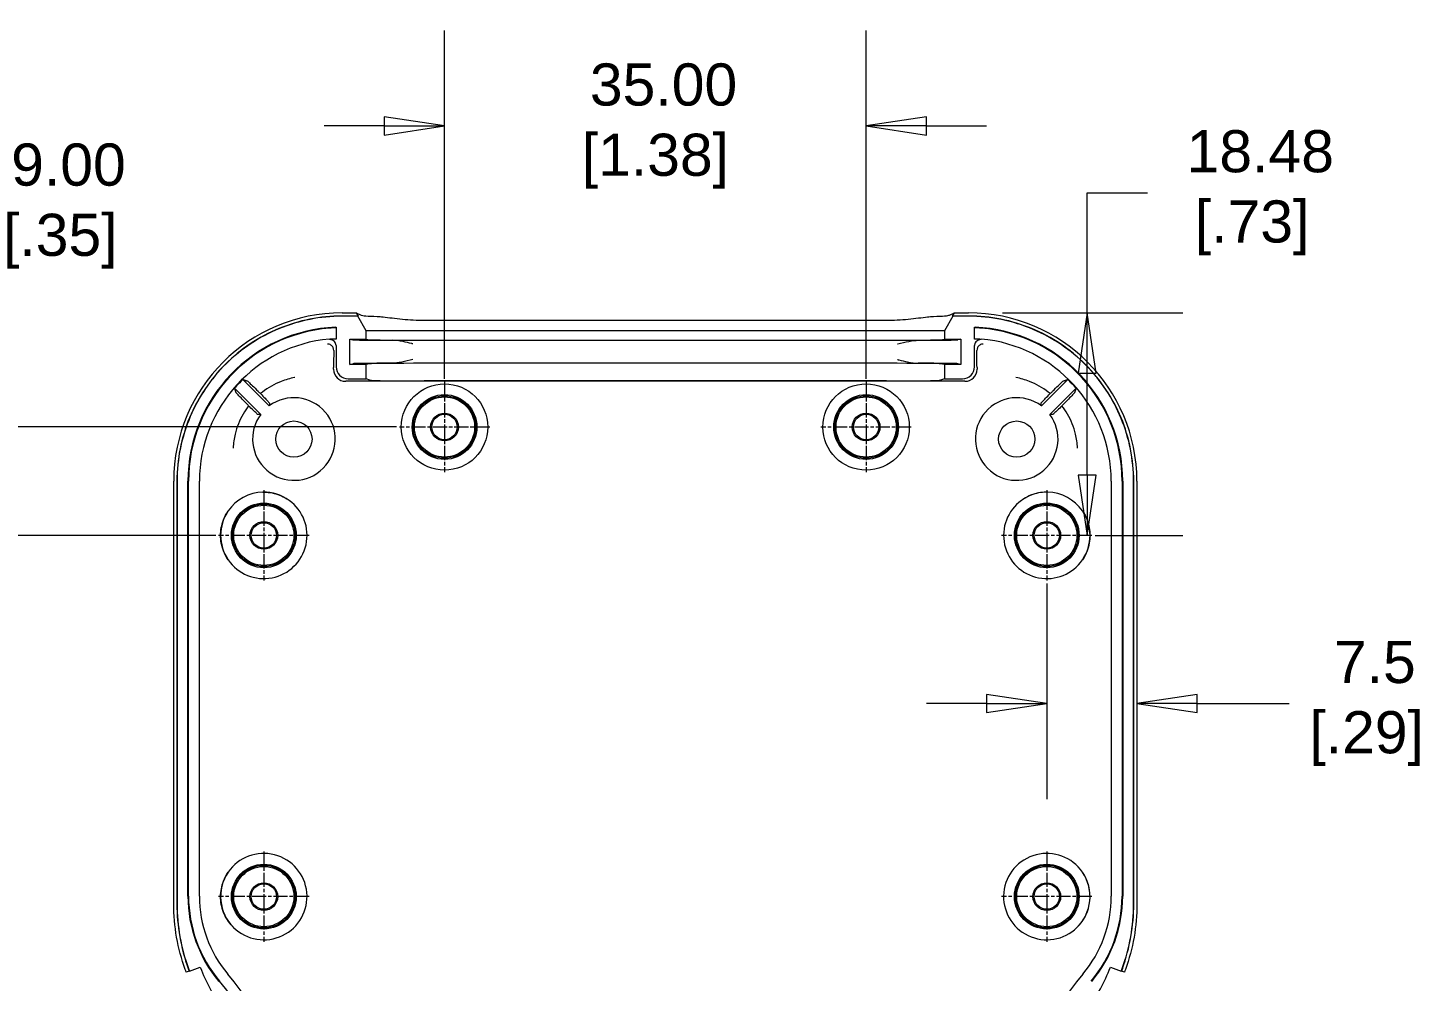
# Model space of a CAD drawing. Header units: millimetres. Extents: x 23 to 674, y 24 to 517.
# Drawn here: x 329.5 to 445.6, y 159.6 to 238.7 of the extents above; entities that cross this region are included whole.
import ezdxf

# ---------------------------------------------------------------- set-up
doc = ezdxf.new("R2010")
doc.units = ezdxf.units.MM
doc.header["$LTSCALE"] = 2.5
doc.linetypes.add('CHAIN', pattern=[0.7087, 0.4724, -0.0591, 0.1181, -0.0591])
for name, color, linetype, lineweight in [('Center Mark (ANSI)', 7, 'Continuous', 9), ('Dimension (ANSI)', 7, 'Continuous', 9), ('Visible (ANSI)', 7, 'Continuous', 9)]:
    doc.layers.add(name, color=color, linetype=linetype, lineweight=lineweight)
doc.styles.add('Small Dimension Text', font='arial.ttf')
doc.dimstyles.new('Small Dimensions', dxfattribs={"dimscale": 2.5, "dimtxt": 1.4, "dimasz": 2, "dimexe": 3.175, "dimexo": 1.6002, "dimgap": 0.8, "dimtad": 0, "dimtih": 1, "dimtoh": 1, "dimrnd": 1e-08, "dimzin": 4, "dimdsep": 46, "dimtxsty": 'Small Dimension Text', "dimblk": 'Filled-1', "dimcen": 0.09, "dimdle": 10, "dimclrd": 256, "dimclre": 256, "dimclrt": 256, "dimadec": 1, "dimazin": 0, "dimtfac": 2.177143, "dimtofl": 0, "dimtmove": 0, "dimatfit": 3, "dimfxl": 0, "dimtolj": 1, "dimtzin": 0, "dimlwd": -1, "dimlwe": -1, "dimarcsym": 0})
doc.dimstyles.new('Small Dimensions-04', dxfattribs={"dimscale": 2.5, "dimtxt": 1.4, "dimasz": 2, "dimexe": 3.175, "dimexo": 1.6002, "dimgap": 0.8, "dimtad": 0, "dimtih": 1, "dimtoh": 1, "dimrnd": 1e-08, "dimzin": 4, "dimdsep": 46, "dimtxsty": 'Small Dimension Text', "dimblk": 'Filled-1', "dimcen": 0.09, "dimdle": 10, "dimclrd": 256, "dimclre": 256, "dimclrt": 256, "dimadec": 1, "dimazin": 0, "dimtfac": 2.177143, "dimtofl": 0, "dimtmove": 0, "dimatfit": 3, "dimfxl": 0, "dimtolj": 1, "dimtzin": 0, "dimlwd": -1, "dimlwe": -1, "dimarcsym": 0})

# ---------------------------------------------------------------- blocks, each defined once
blk = doc.blocks.new('Filled-1')
at = {"color": 0}
for p, q in [((0, 0), (-1, 0.15)), ((-1, 0.15), (-1, -0.15)), ((-1, 0), (0, 0)), ((-1, -0.15), (0, 0))]:
    blk.add_line(p, q, dxfattribs=at)
at = {"color": 0, "flags": 128}
blk.add_lwpolyline([(-1, -0.15), (0, 0), (-1, 0.15), (-1, -0.15)], dxfattribs=at)
at = {"color": 0}
blk.add_solid([(-1, -0.15), (0, 0), (-1, 0.15), (-1, -0.15)], dxfattribs=at)
blk = doc.blocks.new('*D22')
at = {"layer": 'Defpoints', "color": 0, "transparency": 16777216}
for p in [(406.45, 215.06), (417.47, 215.06), (414.12, 196.58)]:
    blk.add_point(p, dxfattribs=at)
at = {"layer": 'Dimension (ANSI)', "transparency": 16777216}
for p, q in [((417.47, 215.06), (417.47, 225.04)), ((417.47, 225.04), (422.47, 225.04)), ((410.45, 215.06), (425.41, 215.06)), ((417.47, 201.58), (417.47, 210.06)), ((418.12, 196.58), (425.41, 196.58))]:
    blk.add_line(p, q, dxfattribs=at)
at = {"layer": 'Dimension (ANSI)', "transparency": 16777216, "xscale": 5, "yscale": 5, "zscale": 5}
for p, rotation in [((417.47, 215.06), 90), ((417.47, 196.58), 270)]:
    blk.add_blockref('Filled-1', p, dxfattribs=dict(at, rotation=rotation))
at = {"layer": 'Dimension (ANSI)', "transparency": 16777216, "insert": (431.16, 225.04), "char_height": 3.5, "attachment_point": 5, "style": 'Small Dimension Text'}
blk.add_mtext('\\A1; 18.48\\P[.73]', dxfattribs=at)
blk = doc.blocks.new('*D23')
at = {"layer": 'Defpoints', "color": 0, "transparency": 16777216}
for p in [(421.6, 201.07), (414.12, 196.58), (421.6, 182.62)]:
    blk.add_point(p, dxfattribs=at)
at = {"layer": 'Dimension (ANSI)', "transparency": 16777216}
for p, q in [((414.12, 192.58), (414.12, 174.68)), ((409.12, 182.62), (404.12, 182.62)), ((426.6, 182.62), (434.24, 182.62))]:
    blk.add_line(p, q, dxfattribs=at)
at = {"layer": 'Dimension (ANSI)', "transparency": 16777216, "xscale": 5, "yscale": 5, "zscale": 5}
blk.add_blockref('Filled-1', (414.12, 182.62), dxfattribs=at)
at = {"layer": 'Dimension (ANSI)', "transparency": 16777216, "xscale": 5, "yscale": 5, "zscale": 5, "rotation": 180}
blk.add_blockref('Filled-1', (421.6, 182.62), dxfattribs=at)
at = {"layer": 'Dimension (ANSI)', "transparency": 16777216, "insert": (440.67, 182.62), "char_height": 3.5, "attachment_point": 5, "style": 'Small Dimension Text'}
blk.add_mtext('\\A1; 7.5\\P[.29]', dxfattribs=at)
blk = doc.blocks.new('*D24')
at = {"layer": 'Defpoints', "color": 0, "transparency": 16777216}
for p in [(319.9, 205.58), (364.12, 205.58), (349.12, 196.58)]:
    blk.add_point(p, dxfattribs=at)
at = {"layer": 'Dimension (ANSI)', "transparency": 16777216}
for p, q in [((319.9, 210.58), (319.9, 223.93)), ((319.9, 223.93), (324.9, 223.93)), ((360.12, 205.58), (311.96, 205.58)), ((345.12, 196.58), (311.96, 196.58)), ((319.9, 191.58), (319.9, 186.58))]:
    blk.add_line(p, q, dxfattribs=at)
at = {"layer": 'Dimension (ANSI)', "transparency": 16777216, "xscale": 5, "yscale": 5, "zscale": 5}
for p, rotation in [((319.9, 205.58), 270), ((319.9, 196.58), 90)]:
    blk.add_blockref('Filled-1', p, dxfattribs=dict(at, rotation=rotation))
at = {"layer": 'Dimension (ANSI)', "transparency": 16777216, "insert": (332.22, 223.93), "char_height": 3.5, "attachment_point": 5, "style": 'Small Dimension Text'}
blk.add_mtext('\\A1; 9.00\\P[.35]', dxfattribs=at)
blk = doc.blocks.new('*D25')
at = {"layer": 'Defpoints', "color": 0, "transparency": 16777216}
for p in [(399.12, 230.58), (364.12, 205.58), (399.12, 205.58)]:
    blk.add_point(p, dxfattribs=at)
at = {"layer": 'Dimension (ANSI)', "transparency": 16777216}
for p, q in [((364.12, 209.58), (364.12, 238.52)), ((399.12, 209.58), (399.12, 238.52)), ((359.12, 230.58), (354.12, 230.58)), ((404.12, 230.58), (409.12, 230.58))]:
    blk.add_line(p, q, dxfattribs=at)
at = {"layer": 'Dimension (ANSI)', "transparency": 16777216, "xscale": 5, "yscale": 5, "zscale": 5}
blk.add_blockref('Filled-1', (364.12, 230.58), dxfattribs=at)
at = {"layer": 'Dimension (ANSI)', "transparency": 16777216, "xscale": 5, "yscale": 5, "zscale": 5, "rotation": 180}
blk.add_blockref('Filled-1', (399.12, 230.58), dxfattribs=at)
at = {"layer": 'Dimension (ANSI)', "transparency": 16777216, "insert": (381.62, 230.58), "char_height": 3.5, "attachment_point": 5, "style": 'Small Dimension Text'}
blk.add_mtext('\\A1; 35.00\\P[1.38]', dxfattribs=at)

msp = doc.modelspace()

# ---------------------------------------------------------------- linework, layer by layer
at = {"layer": 'Center Mark (ANSI)', "linetype": 'CHAIN'}
for p, q in [((364.1167, 209.3297), (364.1167, 201.8297)), ((399.1167, 209.3297), (399.1167, 201.8297)), ((367.8667, 205.5797), (360.3667, 205.5797)), ((402.8667, 205.5797), (395.3667, 205.5797)), ((349.1167, 200.3297), (349.1167, 192.8297)), ((414.1167, 200.3297), (414.1167, 192.8297)), ((352.8667, 196.5797), (345.3667, 196.5797)), ((417.8667, 196.5797), (410.3667, 196.5797)), ((349.1167, 170.3297), (349.1167, 162.8297)), ((414.1167, 170.3297), (414.1167, 162.8297)), ((352.8667, 166.5797), (345.3667, 166.5797)), ((417.8667, 166.5797), (410.3667, 166.5797))]:
    msp.add_line(p, q, dxfattribs=at)
at = {"layer": 'Visible (ANSI)'}
for p, q in [((356.9391, 214.7971), (355.6082, 214.7971)), ((356.9229, 214.7797), (355.6082, 214.7797)), ((355.6257, 215.0622), (356.7858, 215.0622)), ((356.7858, 215.0622), (356.9391, 214.7971)), ((356.7858, 215.0622), (357.1869, 214.8693)), ((356.9391, 214.7971), (356.9229, 214.7797)), ((357.6167, 213.5797), (356.9229, 214.7797)), ((406.3105, 214.7797), (405.6167, 213.5797)), ((406.0466, 214.8693), (406.4476, 215.0622)), ((406.2944, 214.7971), (406.4476, 215.0622)), ((406.3105, 214.7797), (406.2944, 214.7971)), ((407.6252, 214.7971), (406.2944, 214.7971)), ((407.6252, 214.7797), (406.3105, 214.7797)), ((406.4476, 215.0622), (407.6078, 215.0622)), ((355.0743, 213.8682), (355.1167, 213.87)), ((355.0755, 213.8407), (355.1167, 213.87)), ((355.1167, 213.87), (355.1167, 212.8691)), ((357.9304, 213.5797), (357.6167, 213.5797)), ((357.6167, 212.8797), (357.6167, 213.5797)), ((362.4242, 213.5797), (357.9304, 213.5797)), ((362.4242, 214.446), (400.8092, 214.446)), ((400.8092, 213.5797), (362.4242, 213.5797)), ((405.303, 213.5797), (400.8092, 213.5797)), ((405.6167, 213.5797), (405.303, 213.5797)), ((405.6167, 213.5797), (405.6167, 212.8797)), ((408.1167, 212.8691), (408.1167, 213.87)), ((408.1167, 213.87), (408.1591, 213.8682)), ((408.1167, 213.87), (408.1579, 213.8407)), ((356.2667, 210.7797), (356.2667, 212.8797)), ((356.2667, 212.8797), (357.6167, 212.8797)), ((356.2667, 212.8797), (356.5015, 212.821)), ((357.6167, 212.8797), (357.9304, 212.8274)), ((362.4242, 212.7902), (400.8092, 212.7902)), ((405.303, 212.8274), (405.6167, 212.8797)), ((405.6167, 212.8797), (406.9667, 212.8797)), ((406.9667, 212.8797), (406.7319, 212.821)), ((406.9667, 212.8797), (406.9667, 210.7797)), ((355.1167, 212.3353), (355.1167, 210.5795)), ((408.1167, 210.5795), (408.1167, 212.3353)), ((354.9116, 210.3744), (354.9116, 210.5116)), ((356.2667, 210.7797), (356.5015, 210.8383)), ((357.6167, 210.7797), (356.2667, 210.7797)), ((357.9304, 210.8319), (357.6167, 210.7797)), ((357.6167, 209.5797), (357.6167, 210.7797)), ((400.8092, 210.8691), (362.4242, 210.8691)), ((405.6167, 210.7797), (405.303, 210.8319)), ((405.6167, 210.7797), (405.6167, 209.5797)), ((406.9667, 210.7797), (405.6167, 210.7797)), ((406.9667, 210.7797), (406.7319, 210.8383)), ((408.3218, 210.5116), (408.3218, 210.3744)), ((349.5706, 207.3329), (347.3771, 209.5264)), ((407.322, 209.3746), (355.9115, 209.3746)), ((356.1166, 209.5797), (357.6167, 209.5797)), ((357.9304, 209.4752), (357.6167, 209.5797)), ((400.8092, 209.4008), (362.4242, 209.4008)), ((405.6167, 209.5797), (405.303, 209.4752)), ((405.6167, 209.5797), (407.1169, 209.5797)), ((413.6629, 207.3329), (415.8564, 209.5264)), ((346.6912, 208.7981), (348.8635, 206.6258)), ((416.5423, 208.7981), (414.37, 206.6258)), ((341.6342, 165.9766), (341.6342, 201.0707)), ((341.8993, 201.0882), (341.8993, 165.9709)), ((341.9167, 201.0882), (341.9167, 165.9709)), ((342.8167, 166.606), (342.8167, 201.0797)), ((342.8656, 166.606), (342.8656, 201.0797)), ((343.7678, 166.606), (343.7678, 201.0797)), ((419.4656, 201.0797), (419.4656, 166.606)), ((420.3678, 201.0797), (420.3678, 166.606)), ((420.4167, 201.0797), (420.4167, 166.606)), ((421.3167, 165.9709), (421.3167, 201.0882)), ((421.3342, 165.9709), (421.3342, 201.0882)), ((421.5993, 201.0707), (421.5993, 165.9766)), ((342.9239, 160.3856), (342.6771, 160.2962)), ((342.8434, 160.6073), (342.9239, 160.3856)), ((342.8598, 160.6133), (342.9433, 160.3834)), ((342.9433, 160.3834), (342.9239, 160.3856)), ((342.9433, 160.3834), (343.8389, 160.7079)), ((419.3945, 160.7079), (420.2902, 160.3834)), ((420.2902, 160.3834), (420.3737, 160.6133)), ((420.3095, 160.3856), (420.2902, 160.3834)), ((420.3901, 160.6073), (420.3095, 160.3856)), ((420.5563, 160.2962), (420.3095, 160.3856))]:
    msp.add_line(p, q, dxfattribs=at)
for centre, radius in [((364.1167, 205.5797), 3.5873), ((399.1167, 205.5797), 3.5873), ((364.1167, 205.5797), 2.6853), ((364.1167, 205.5797), 2.596), ((364.1167, 205.5797), 2.5), ((399.1167, 205.5797), 2.6853), ((399.1167, 205.5797), 2.596), ((399.1167, 205.5797), 2.5), ((364.1167, 205.5797), 1.15), ((364.1167, 205.5797), 1.054), ((399.1167, 205.5797), 1.15), ((399.1167, 205.5797), 1.054), ((351.6167, 204.5797), 1.5), ((411.6167, 204.5797), 1.5), ((349.1167, 196.5797), 2.6853), ((349.1167, 196.5797), 2.596), ((349.1167, 196.5797), 2.5), ((414.1167, 196.5797), 2.6853), ((414.1167, 196.5797), 2.596), ((414.1167, 196.5797), 2.5), ((349.1167, 196.5797), 1.15), ((349.1167, 196.5797), 1.054), ((414.1167, 196.5797), 1.15), ((414.1167, 196.5797), 1.054), ((349.1167, 166.5797), 2.6853), ((349.1167, 166.5797), 2.596), ((349.1167, 166.5797), 2.5), ((414.1167, 166.5797), 2.6853), ((414.1167, 166.5797), 2.596), ((414.1167, 166.5797), 2.5), ((349.1167, 166.5797), 1.15), ((349.1167, 166.5797), 1.054), ((414.1167, 166.5797), 1.15), ((414.1167, 166.5797), 1.054)]:
    msp.add_circle(centre, radius, dxfattribs=at)
for centre, radius, start, end in [((355.6167, 201.0797), 12.8, 92.428515, 180), ((355.6167, 201.0797), 12.7511, 94.713734, 180), ((407.6167, 201.0797), 12.8, 0, 87.571486), ((407.6167, 201.0797), 12.7511, 0, 85.286266), ((355.6167, 201.0797), 11.8489, 95.073564, 180), ((355.6167, 201.0797), 11.8, 92.428514, 95.075765), ((407.6167, 201.0797), 11.8, 84.924235, 87.571486), ((407.6167, 201.0797), 11.8489, 0, 84.926436), ((355.6167, 201.0797), 11.8, 134.288899, 139.148115), ((407.6167, 201.0797), 11.8, 40.851885, 45.711101), ((351.6167, 204.5797), 3.4303, 143.38124, 126.61876), ((411.6167, 204.5797), 3.4303, 53.38124, 36.61876), ((349.1167, 196.5797), 3.5873, 91.188689, 145.554627), ((349.1167, 196.5797), 3.5873, 54.103261, 91.188689), ((414.1167, 196.5797), 3.5873, 88.811311, 125.896739), ((414.1167, 196.5797), 3.5873, 34.445373, 88.811311), ((349.1167, 196.5797), 3.5873, 145.554627, 214.445373), ((349.1167, 196.5797), 3.5873, 214.445373, 54.103261), ((414.1167, 196.5797), 3.5873, 125.896739, 325.554627), ((414.1167, 196.5797), 3.5873, 325.554627, 34.445373), ((349.1167, 166.5797), 3.5873, 225.689399, 145.554627), ((414.1167, 166.5797), 3.5873, 34.445373, 314.310614), ((349.1167, 166.5797), 3.5873, 145.554627, 225.689399), ((414.1167, 166.5797), 3.5873, 314.310614, 34.445373), ((353.8167, 166.606), 11, 180, 220.007265), ((353.8167, 166.606), 10.9511, 180, 220.007265), ((353.8167, 166.606), 10.0489, 180, 220.007264), ((409.4167, 166.606), 10.0489, 319.992739, 0), ((409.4167, 166.606), 10.9511, 319.992739, 0), ((409.4167, 166.606), 11, 319.992739, 0), ((357.5265, 165.928), 14.6492, 200.875647, 216.318772), ((405.7069, 165.928), 14.6492, 323.681228, 339.124353), ((321.4335, 139.4262), 31.3267, 353.345188, 40.007264), ((321.4335, 139.4262), 32.2289, 353.345188, 40.007264), ((441.7999, 139.4262), 32.2289, 139.992739, 186.654808)]:
    msp.add_arc(centre, radius, start, end, dxfattribs=at)
for centre, major_axis, ratio, start_param, end_param in [((355.6427, 201.0537), (-9.9116, 9.9116), 0.99878277, 5.49839613, 7.06797448), ((362.4242, 214.8826), (-5.2512, 0), 0.03492787, 0.07248451, 0.73713522), ((400.8092, 214.8826), (-5.2512, 0), 0.03492787, 2.40445744, 3.06910815), ((407.5907, 201.0537), (9.9116, 9.9116), 0.99878277, 5.49839613, 7.06797448), ((371.3557, 201.0797), (-23.6205, 0), 0.74565879, 5.47282949, 5.47325783), ((391.8777, 201.0797), (-23.6205, 0), 0.74565879, 3.95152013, 3.95194847), ((341.8747, 201.0797), (-20.6235, 0), 0.74565879, 4.01517563, 4.01824167), ((361.4985, 212.8225), (5, 0), 0.00872687, 3.17649925, 4.3657609), ((362.4242, 212.8295), (4.5, 0), 0.00872687, 3.19395253, 4.71238898), ((400.8092, 212.8295), (4.5, 0), 0.00872687, 4.71238898, 6.23082543), ((401.7349, 212.8225), (5, 0), 0.00872687, 5.05901707, 6.24827871), ((421.3588, 201.0797), (-20.6235, 0), 0.74565879, 5.40653629, 5.40960233), ((355.9118, 210.3747), (-0.7073, -0.7073), 0.99969546, 5.49793944, 7.06843118), ((356.1169, 210.5798), (-0.7073, -0.7073), 0.99969546, 5.49793944, 7.06843118), ((361.4985, 210.8368), (-5, 0), 0.00872687, 5.05901707, 6.24827871), ((362.4242, 210.8298), (-4.5, 0), 0.00872687, 4.71238898, 6.23082543), ((400.8092, 210.8298), (-4.5, 0), 0.00872687, 3.19395253, 4.71238898), ((401.7349, 210.8368), (-5, 0), 0.00872687, 3.17649925, 4.3657609), ((407.1166, 210.5798), (0.7073, -0.7073), 0.99969546, 5.49793944, 7.06843118), ((407.3217, 210.3747), (0.7073, -0.7073), 0.99969546, 5.49793944, 7.06843118), ((362.4242, 209.4793), (4.5, 0), 0.01745506, 3.19395253, 4.71238898), ((400.8092, 209.4793), (4.5, 0), 0.01745506, 4.71238898, 6.23082543)]:
    msp.add_ellipse(centre, major_axis=major_axis, ratio=ratio, start_param=start_param, end_param=end_param, dxfattribs=at)
for points, degree in [([(355.6082, 214.7971), (353.8129, 214.797), (350.2239, 214.0835), (345.6611, 211.0353), (342.6128, 206.4725), (341.8994, 202.8835), (341.8993, 201.0882)], 3), ([(421.3342, 201.0882), (421.3341, 202.8835), (420.6205, 206.4725), (417.5723, 211.0352), (413.0096, 214.0836), (409.4206, 214.797), (407.6252, 214.7971)], 3), ([(348.8635, 206.6258), (348.7479, 206.6173), (348.6295, 206.6061)], 2), ([(349.5903, 207.5669), (349.579, 207.4485), (349.5706, 207.3329)], 2), ([(413.6629, 207.3329), (413.6544, 207.4485), (413.6432, 207.5669)], 2), ([(414.6039, 206.6061), (414.4856, 206.6173), (414.37, 206.6258)], 2), ([(341.8993, 165.9709), (341.8993, 164.1428), (342.2199, 162.3236), (342.8434, 160.6073)], 3), ([(420.3901, 160.6073), (421.0136, 162.3236), (421.3341, 164.1428), (421.3342, 165.9709)], 3)]:
    msp.add_open_spline(points, degree=degree, dxfattribs=at)
for points, knots in [([(355.6082, 214.7797), (353.8235, 214.7797), (352.056, 214.4312), (348.7561, 213.0763), (347.2553, 212.0837), (344.719, 209.5792), (343.7079, 208.0916), (342.6503, 205.6062), (342.3765, 204.7263), (342.0092, 202.9247), (341.9167, 202.0076), (341.9167, 201.0882)], [0, 0, 0, 0, 0.5353996, 0.5353996, 1.07017067, 1.07017067, 1.60474415, 1.60474415, 1.88051252, 1.88051252, 2.1563447, 2.1563447, 2.1563447, 2.1563447]), ([(358.5363, 214.7593), (358.6898, 214.7534), (358.8561, 214.7394), (359.477, 214.6764), (360.0317, 214.5989), (361.2139, 214.4821), (361.8417, 214.446), (362.4242, 214.446)], [-0.413884446, -0.413884446, -0.413884446, -0.413884446, -0.349527762, -0.349527762, -0.174763881, -0.174763881, 0, 0, 0, 0]), ([(400.8092, 214.446), (401.3917, 214.446), (402.0196, 214.4821), (403.2018, 214.5989), (403.7564, 214.6764), (404.3773, 214.7394), (404.5436, 214.7534), (404.6971, 214.7593)], [0, 0, 0, 0, 0.174763881, 0.174763881, 0.349527762, 0.349527762, 0.413884447, 0.413884447, 0.413884447, 0.413884447]), ([(421.3167, 201.0882), (421.3167, 202.8729), (420.9682, 204.6404), (419.6134, 207.9403), (418.6208, 209.4411), (416.1163, 211.9773), (414.6287, 212.9884), (412.1433, 214.0461), (411.2634, 214.3199), (409.4618, 214.6872), (408.5447, 214.7797), (407.6252, 214.7797)], [0, 0, 0, 0, 0.5353996, 0.5353996, 1.07017067, 1.07017067, 1.60474415, 1.60474415, 1.88051252, 1.88051252, 2.1563447, 2.1563447, 2.1563447, 2.1563447]), ([(355.0682, 213.8355), (355.0653, 213.8335), (355.0529, 213.831), (355.0058, 213.8248), (354.9675, 213.821), (354.879, 213.8131), (354.8229, 213.8084), (354.6999, 213.7984), (354.633, 213.7929), (354.5698, 213.7877), (354.5693, 213.7877), (354.5689, 213.7876)], [0.1538451338, 0.1538451338, 0.1538451338, 0.1538451338, 0.1700057654, 0.1700057654, 0.1888370376, 0.1888370376, 0.2077138508, 0.2077138508, 0.226590664, 0.226590664, 0.2267343656, 0.2267343656, 0.2267343656, 0.2267343656]), ([(408.6646, 213.7876), (408.6641, 213.7877), (408.6636, 213.7877), (408.6004, 213.7929), (408.5336, 213.7984), (408.4105, 213.8084), (408.3544, 213.8131), (408.2659, 213.821), (408.2276, 213.8248), (408.1805, 213.831), (408.1681, 213.8335), (408.1653, 213.8355)], [0.0752516212, 0.0752516212, 0.0752516212, 0.0752516212, 0.0753953227, 0.0753953227, 0.094272136, 0.094272136, 0.1131489492, 0.1131489492, 0.1319802213, 0.1319802213, 0.148140853, 0.148140853, 0.148140853, 0.148140853]), ([(354.9217, 211.924), (354.9232, 212.0103), (354.9043, 212.0957), (354.8251, 212.2599), (354.7616, 212.3332), (354.5942, 212.4462), (354.4928, 212.4741), (354.3942, 212.4712), (354.3932, 212.4712), (354.3921, 212.4711)], [0, 0, 0, 0, 0.036433702, 0.036433702, 0.077628753, 0.077628753, 0.125293293, 0.125293293, 0.125794873, 0.125794873, 0.125794873, 0.125794873]), ([(354.5689, 212.8821), (354.6311, 212.8877), (354.6976, 212.8926), (354.8205, 212.8997), (354.877, 212.902), (354.9661, 212.9041), (355.0048, 212.9042), (355.0527, 212.9025), (355.0653, 212.9011), (355.0682, 212.8993)], [0.2267433944, 0.2267433944, 0.2267433944, 0.2267433944, 0.2454742758, 0.2454742758, 0.2643603199, 0.2643603199, 0.2832183965, 0.2832183965, 0.2995592248, 0.2995592248, 0.2995592248, 0.2995592248]), ([(355.1167, 212.3353), (355.1167, 212.4005), (355.104, 212.4651), (355.0545, 212.5856), (355.0183, 212.6404), (354.9268, 212.7331), (354.8725, 212.77), (354.7749, 212.8115), (354.7354, 212.8228), (354.6546, 212.8356), (354.6135, 212.837), (354.5727, 212.8334)], [0, 0, 0, 0, 0.01955259, 0.01955259, 0.0390881137, 0.0390881137, 0.0586094236, 0.0586094236, 0.0708887071, 0.0708887071, 0.0831693915, 0.0831693915, 0.0831693915, 0.0831693915]), ([(361.4985, 212.4815), (361.4952, 212.4823), (361.4918, 212.4831), (361.4584, 212.4913), (361.4282, 212.4987), (361.1547, 212.5655), (360.9114, 212.6241), (360.3349, 212.7409), (360.0442, 212.7807), (359.7999, 212.7815)], [-0.141679927, -0.141679927, -0.141679927, -0.141679927, -0.140913127, -0.140913127, -0.133969034, -0.133969034, -0.077929581, -0.077929581, 0, 0, 0, 0]), ([(401.7349, 212.4815), (401.7383, 212.4823), (401.7416, 212.4831), (402.054, 212.5596), (402.3629, 212.6356), (402.9602, 212.7491), (403.2159, 212.7808), (403.4336, 212.7815)], [-0.142391949, -0.142391949, -0.142391949, -0.142391949, -0.141617266, -0.141617266, -0.069438171, -0.069438171, 0, 0, 0, 0]), ([(408.6607, 212.8334), (408.5959, 212.8392), (408.5305, 212.8322), (408.4062, 212.7936), (408.3485, 212.7624), (408.2481, 212.6795), (408.2065, 212.6287), (408.1565, 212.5351), (408.1417, 212.4967), (408.1218, 212.4172), (408.1167, 212.3763), (408.1167, 212.3353)], [0, 0, 0, 0, 0.0195265899, 0.0195265899, 0.0390440241, 0.0390440241, 0.0585653625, 0.0585653625, 0.0708654562, 0.0708654562, 0.0831679357, 0.0831679357, 0.0831679357, 0.0831679357]), ([(408.1653, 212.8993), (408.1682, 212.9011), (408.1808, 212.9025), (408.2287, 212.9042), (408.2673, 212.9041), (408.3565, 212.902), (408.4129, 212.8997), (408.5359, 212.8926), (408.6023, 212.8877), (408.6646, 212.8821)], [0.3045937213, 0.3045937213, 0.3045937213, 0.3045937213, 0.3209345496, 0.3209345496, 0.3397926262, 0.3397926262, 0.3586786703, 0.3586786703, 0.3774095517, 0.3774095517, 0.3774095517, 0.3774095517]), ([(408.8413, 212.4711), (408.8403, 212.4712), (408.8393, 212.4712), (408.7406, 212.4741), (408.6393, 212.4462), (408.4718, 212.3332), (408.4083, 212.2599), (408.3292, 212.0957), (408.3102, 212.0103), (408.3117, 211.924)], [-0.000699489, -0.000699489, -0.000699489, -0.000699489, 0, 0, 0.066471582, 0.066471582, 0.123921002, 0.123921002, 0.174730385, 0.174730385, 0.174730385, 0.174730385]), ([(354.9217, 211.924), (354.9187, 211.7495), (354.9159, 211.5055), (354.9126, 211.0509), (354.9116, 210.7593), (354.9116, 210.5116)], [0.149064854, 0.149064854, 0.149064854, 0.149064854, 0.222359848, 0.222359848, 0.296665172, 0.296665172, 0.296665172, 0.296665172]), ([(408.3218, 210.5116), (408.3218, 210.7593), (408.3208, 211.0509), (408.3175, 211.5055), (408.3147, 211.7495), (408.3117, 211.924)], [-0.296665172, -0.296665172, -0.296665172, -0.296665172, -0.222359848, -0.222359848, -0.149064854, -0.149064854, -0.149064854, -0.149064854]), ([(361.4985, 211.1779), (361.4952, 211.177), (361.4919, 211.1762), (361.1794, 211.0997), (360.8706, 211.0238), (360.2733, 210.9102), (360.0176, 210.8786), (359.7999, 210.8779)], [-0.142391949, -0.142391949, -0.142391949, -0.142391949, -0.141617266, -0.141617266, -0.069438171, -0.069438171, 0, 0, 0, 0]), ([(401.7349, 211.1779), (401.7383, 211.177), (401.7416, 211.1762), (401.7751, 211.168), (401.8052, 211.1606), (402.0787, 211.0938), (402.3221, 211.0352), (402.8986, 210.9184), (403.1893, 210.8786), (403.4336, 210.8779)], [-0.141679927, -0.141679927, -0.141679927, -0.141679927, -0.140913127, -0.140913127, -0.133969034, -0.133969034, -0.077929581, -0.077929581, 0, 0, 0, 0]), ([(347.7432, 209.4027), (347.7518, 209.3998), (347.7956, 209.3623), (347.9285, 209.2402), (348.0481, 209.1267), (348.2994, 208.8839), (348.4758, 208.7117), (348.6997, 208.491), (348.767, 208.4245), (348.8366, 208.3554)], [0.006875493, 0.006875493, 0.006875493, 0.006875493, 0.074052186, 0.074052186, 0.148134831, 0.148134831, 0.222239224, 0.222239224, 0.250195403, 0.250195403, 0.250195403, 0.250195403]), ([(351.6991, 209.6885), (351.6915, 209.687), (351.684, 209.6856), (351.2953, 209.6097), (350.9212, 209.5019), (350.0001, 209.1438), (349.4745, 208.8495), (348.9437, 208.442), (348.8898, 208.3992), (348.8366, 208.3554)], [-0.839947623, -0.839947623, -0.839947623, -0.839947623, -0.837652792, -0.837652792, -0.721115754, -0.721115754, -0.541119798, -0.541119798, -0.520450941, -0.520450941, -0.520450941, -0.520450941]), ([(414.3968, 208.3554), (414.3436, 208.3992), (414.2897, 208.442), (413.759, 208.8495), (413.2333, 209.1438), (412.3122, 209.5019), (411.9382, 209.6097), (411.5494, 209.6856), (411.5419, 209.687), (411.5344, 209.6885)], [-0.31720185, -0.31720185, -0.31720185, -0.31720185, -0.296532994, -0.296532994, -0.116537038, -0.116537038, 0, 0, 0.002294831, 0.002294831, 0.002294831, 0.002294831]), ([(414.3968, 208.3554), (414.4665, 208.4245), (414.5338, 208.491), (414.7577, 208.7117), (414.934, 208.8839), (415.1854, 209.1267), (415.3049, 209.2402), (415.4378, 209.3623), (415.4816, 209.3998), (415.4902, 209.4027)], [0.93500986, 0.93500986, 0.93500986, 0.93500986, 0.962966039, 0.962966039, 1.037070432, 1.037070432, 1.111153076, 1.111153076, 1.17832977, 1.17832977, 1.17832977, 1.17832977]), ([(347.8575, 207.3434), (347.7945, 207.4069), (347.734, 207.4682), (347.5175, 207.6878), (347.3443, 207.8651), (347.1005, 208.1176), (346.9865, 208.2376), (346.8638, 208.371), (346.8262, 208.415), (346.8231, 208.4238)], [0.940301542, 0.940301542, 0.940301542, 0.940301542, 0.96596001, 0.96596001, 1.040366449, 1.040366449, 1.114534744, 1.114534744, 1.181615149, 1.181615149, 1.181615149, 1.181615149]), ([(348.8366, 208.3554), (348.8754, 208.3163), (348.9126, 208.2786), (349.0687, 208.1202), (349.1995, 207.9864), (349.3832, 207.7962), (349.4689, 207.7059), (349.5628, 207.6038), (349.5907, 207.5709), (349.5903, 207.5669)], [0.263451862, 0.263451862, 0.263451862, 0.263451862, 0.279475718, 0.279475718, 0.335589303, 0.335589303, 0.391267052, 0.391267052, 0.443931975, 0.443931975, 0.443931975, 0.443931975]), ([(413.6432, 207.5669), (413.6428, 207.5709), (413.6706, 207.6038), (413.7645, 207.7059), (413.8502, 207.7962), (414.0339, 207.9864), (414.1647, 208.1202), (414.3208, 208.2786), (414.3581, 208.3163), (414.3968, 208.3554)], [0.448984126, 0.448984126, 0.448984126, 0.448984126, 0.501649048, 0.501649048, 0.557326797, 0.557326797, 0.613440382, 0.613440382, 0.629464238, 0.629464238, 0.629464238, 0.629464238]), ([(416.4104, 208.4238), (416.4073, 208.415), (416.3696, 208.371), (416.2469, 208.2376), (416.133, 208.1176), (415.8891, 207.8651), (415.7159, 207.6878), (415.4995, 207.4682), (415.4389, 207.4069), (415.376, 207.3434)], [0.006875568, 0.006875568, 0.006875568, 0.006875568, 0.073955974, 0.073955974, 0.148124269, 0.148124269, 0.222530708, 0.222530708, 0.248189176, 0.248189176, 0.248189176, 0.248189176]), ([(347.8575, 207.3434), (347.6898, 207.125), (347.5368, 206.8956), (347.1003, 206.1362), (346.8784, 205.5761), (346.6457, 204.6156), (346.5885, 204.2306), (346.5649, 203.8352), (346.5645, 203.8275), (346.5641, 203.8199)], [-0.37923036, -0.37923036, -0.37923036, -0.37923036, -0.296532994, -0.296532994, -0.116537038, -0.116537038, 0, 0, 0.002294831, 0.002294831, 0.002294831, 0.002294831]), ([(348.6295, 206.6061), (348.6255, 206.6057), (348.5926, 206.6336), (348.4905, 206.7275), (348.4002, 206.8132), (348.21, 206.9969), (348.0762, 207.1277), (347.9228, 207.2788), (347.8907, 207.3105), (347.8575, 207.3434)], [0.448984126, 0.448984126, 0.448984126, 0.448984126, 0.501649048, 0.501649048, 0.557326797, 0.557326797, 0.613440382, 0.613440382, 0.627197978, 0.627197978, 0.627197978, 0.627197978]), ([(415.376, 207.3434), (415.3427, 207.3105), (415.3106, 207.2788), (415.1573, 207.1277), (415.0234, 206.9969), (414.8333, 206.8132), (414.743, 206.7275), (414.6409, 206.6336), (414.6079, 206.6057), (414.6039, 206.6061)], [0.265718122, 0.265718122, 0.265718122, 0.265718122, 0.279475718, 0.279475718, 0.335589303, 0.335589303, 0.391267052, 0.391267052, 0.443931975, 0.443931975, 0.443931975, 0.443931975]), ([(416.6694, 203.8199), (416.6689, 203.8275), (416.6685, 203.8352), (416.6449, 204.2306), (416.5878, 204.6156), (416.3551, 205.5761), (416.1332, 206.1362), (415.6966, 206.8956), (415.5437, 207.125), (415.376, 207.3434)], [-0.839947623, -0.839947623, -0.839947623, -0.839947623, -0.837652792, -0.837652792, -0.721115754, -0.721115754, -0.541119798, -0.541119798, -0.458422432, -0.458422432, -0.458422432, -0.458422432]), ([(349.0423, 200.1662), (349.0713, 200.1668), (349.1005, 200.167), (349.3577, 200.1662), (349.5854, 200.144), (350.021, 200.0582), (350.2235, 199.9992), (350.6332, 199.839), (350.8318, 199.7384), (351.0889, 199.5773), (351.1556, 199.5323), (351.22, 199.4856)], [-0.283567223, -0.283567223, -0.283567223, -0.283567223, -0.276577198, -0.276577198, -0.22235381, -0.22235381, -0.172599717, -0.172599717, -0.119739309, -0.119739309, -0.100427374, -0.100427374, -0.100427374, -0.100427374]), ([(414.1911, 200.1662), (414.1621, 200.1668), (414.133, 200.167), (413.8757, 200.1662), (413.6481, 200.144), (413.2124, 200.0582), (413.0099, 199.9992), (412.6003, 199.839), (412.4016, 199.7384), (412.1445, 199.5773), (412.0779, 199.5323), (412.0134, 199.4856)], [-0.283567223, -0.283567223, -0.283567223, -0.283567223, -0.276577198, -0.276577198, -0.22235381, -0.22235381, -0.172599717, -0.172599717, -0.119739309, -0.119739309, -0.100427374, -0.100427374, -0.100427374, -0.100427374]), ([(346.1584, 194.5506), (346.0005, 194.7808), (345.8659, 195.0355), (345.6056, 195.7161), (345.5277, 196.1614), (345.5277, 196.998), (345.6056, 197.4432), (345.8659, 198.1239), (346.0005, 198.3785), (346.1584, 198.6087)], [0.346342007, 0.346342007, 0.346342007, 0.346342007, 0.427380333, 0.427380333, 0.552867142, 0.552867142, 0.67835395, 0.67835395, 0.759392276, 0.759392276, 0.759392276, 0.759392276]), ([(417.075, 198.6087), (417.232, 198.3798), (417.366, 198.1268), (417.6272, 197.4466), (417.7058, 196.9997), (417.7058, 196.1597), (417.6272, 195.7127), (417.366, 195.0325), (417.232, 194.7795), (417.075, 194.5506)], [1.467176424, 1.467176424, 1.467176424, 1.467176424, 1.54774656, 1.54774656, 1.673750488, 1.673750488, 1.799754416, 1.799754416, 1.880324552, 1.880324552, 1.880324552, 1.880324552]), ([(345.5278, 166.606), (345.5308, 167.0166), (345.6089, 167.4519), (345.8659, 168.1239), (346.0005, 168.3785), (346.1584, 168.6087)], [0.555494712, 0.555494712, 0.555494712, 0.555494712, 0.67835395, 0.67835395, 0.759392276, 0.759392276, 0.759392276, 0.759392276]), ([(417.7057, 166.606), (417.7027, 167.0166), (417.6245, 167.4519), (417.3676, 168.1239), (417.2329, 168.3785), (417.075, 168.6087)], [0.555494712, 0.555494712, 0.555494712, 0.555494712, 0.67835395, 0.67835395, 0.759392276, 0.759392276, 0.759392276, 0.759392276]), ([(342.5951, 160.5171), (342.2783, 161.389), (342.0381, 162.2868), (341.7154, 164.117), (341.6342, 165.0459), (341.6342, 165.9766)], [-0.55751629, -0.55751629, -0.55751629, -0.55751629, -0.279217038, -0.279217038, 0, 0, 0, 0]), ([(346.6108, 164.0127), (346.578, 164.0448), (346.5457, 164.0776), (346.196, 164.4461), (345.9451, 164.8394), (345.6088, 165.6952), (345.5244, 166.1481), (345.5278, 166.606)], [-0.290677699, -0.290677699, -0.290677699, -0.290677699, -0.276783973, -0.276783973, -0.137352446, -0.137352446, 0, 0, 0, 0]), ([(416.6226, 164.0127), (416.6555, 164.0448), (416.6878, 164.0776), (417.0374, 164.4461), (417.2884, 164.8394), (417.6246, 165.6952), (417.7091, 166.1481), (417.7057, 166.606)], [-0.290677618, -0.290677618, -0.290677618, -0.290677618, -0.276783973, -0.276783973, -0.137352446, -0.137352446, 0, 0, 0, 0]), ([(421.5993, 165.9766), (421.5993, 165.0459), (421.518, 164.1169), (421.1954, 162.2867), (420.9551, 161.389), (420.6384, 160.5171)], [-0.55844664, -0.55844664, -0.55844664, -0.55844664, -0.279219192, -0.279219192, -0.000930657, -0.000930657, -0.000930657, -0.000930657]), ([(341.9167, 165.9709), (341.9167, 165.0593), (341.9962, 164.1494), (342.3122, 162.3533), (342.5483, 161.4705), (342.8598, 160.6133)], [0, 0, 0, 0, 0.273493341, 0.273493341, 0.547112477, 0.547112477, 0.547112477, 0.547112477]), ([(420.3737, 160.6133), (420.6851, 161.4705), (420.9212, 162.3533), (421.2373, 164.1494), (421.3167, 165.0593), (421.3167, 165.9709)], [0, 0, 0, 0, 0.273618984, 0.273618984, 0.547112171, 0.547112171, 0.547112171, 0.547112171]), ([(342.6771, 160.2962), (342.6492, 160.3696), (342.6219, 160.4432), (342.5951, 160.5171), (342.5951, 160.5171), (342.5951, 160.5171), (342.5951, 160.5171)], [-0.0859384555, -0.0859384555, -0.0859384555, -0.0859384555, -0.0623717998, -0.0623717998, -0.0623717998, -0.0623703127, -0.0623703127, -0.0623703127, -0.0623703127]), ([(420.6384, 160.5171), (420.6384, 160.5171), (420.6384, 160.5171), (420.6384, 160.5171), (420.6116, 160.4432), (420.5842, 160.3696), (420.5563, 160.2962)], [-0.0009306528, -0.0009306528, -0.0009306528, -0.0009306528, -0.0009291658, -0.0009291658, -0.0009291658, 0.0226374901, 0.0226374901, 0.0226374901, 0.0226374901])]:
    msp.add_open_spline(points, degree=3, knots=knots, dxfattribs=at)
for points, weights in [([(347.3771, 209.5264), (347.5624, 209.4641), (347.7432, 209.4027)], [1, 1.00008158935, 1]), ([(415.4902, 209.4027), (415.6711, 209.4641), (415.8564, 209.5264)], [1, 1.00008158934, 1]), ([(346.8231, 208.4238), (346.7575, 208.6087), (346.6912, 208.7981)], [1, 1.00008209374, 1]), ([(416.5423, 208.7981), (416.4759, 208.6087), (416.4104, 208.4238)], [1, 1.00008209377, 1])]:
    msp.add_rational_spline(points, weights, degree=2, dxfattribs=at)

# ---------------------------------------------------------------- dimensions: what is measured, and where the dimension line sits
at = {"layer": 'Dimension (ANSI)'}
for base, p1, p2, angle, text, dimstyle, override, picture, middle in [((399.1167, 230.5797), (364.1167, 205.5797), (399.1167, 205.5797), 180, ' <>\\X[1.38]', 'Small Dimensions-04', {"dimtih": 0, "dimtoh": 0, "dimdec": 2, "dimpost": '\\X', "dimtol": 0, "dimlim": 0, "dimtp": 0, "dimtm": 0, "dimtdec": 2}, '*D25', (381.6167, 230.5797)), ((417.4696, 215.0622), (414.1167, 196.5797), (406.4476, 215.0622), 90, ' <>\\X[.73]', 'Small Dimensions', {"dimgap": 0.8, "dimdec": 2, "dimpost": '\\X', "dimtol": 0, "dimlim": 0, "dimtp": 0, "dimtm": 0, "dimtdec": 2, "dimatfit": 2}, '*D22', (431.1593, 225.0385)), ((319.9022, 205.5797), (349.1167, 196.5797), (364.1167, 205.5797), 90, ' <>\\X[.35]', 'Small Dimensions', {"dimgap": 0.8, "dimdec": 2, "dimpost": '\\X', "dimtol": 0, "dimlim": 0, "dimtp": 0, "dimtm": 0, "dimtdec": 2, "dimatfit": 1}, '*D24', (332.2227, 223.9345)), ((421.5993, 182.6179), (414.1167, 196.5797), (421.5993, 201.0707), 180, ' <>\\X[.29]', 'Small Dimensions', {"dimgap": 0.8, "dimtih": 0, "dimtoh": 0, "dimdec": 1, "dimpost": '\\X', "dimse2": 1, "dimtol": 0, "dimlim": 0, "dimtp": 0, "dimtm": 0, "dimtdec": 1, "dimatfit": 1}, '*D23', (440.6718, 182.6179))]:
    dim = msp.add_linear_dim(base=base, p1=p1, p2=p2, angle=angle, text=text, dimstyle=dimstyle, override=override, dxfattribs=at)
    dim.commit()
    dim.dimension.update_dxf_attribs({"geometry": picture, "text_midpoint": middle, "dimtype": 160})

doc.saveas('drawing.dxf')
